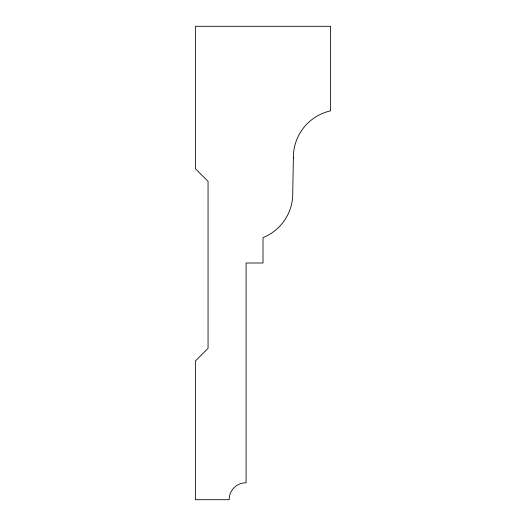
<?xml version="1.0" encoding="UTF-8"?>
<svg xmlns="http://www.w3.org/2000/svg" width="526" height="526" viewBox="0 0 526 526"><rect width="100%" height="100%" fill="white"/><g stroke="black" fill="none" stroke-linecap="round" stroke-linejoin="round"><path stroke-width="0.79" d="M293.376 158.01L292.765 192.135A47.583 47.583 0 0 1 263 237.64L263 263L246.096 263L246.096 482.796A16.681 16.681 0 0 0 229.185 499.7L195.37 499.7L195.37 361.007L208.053 348.33L208.053 181.371L195.37 168.688L195.37 26.3L330.63 26.3L330.63 110.835A47.57 47.57 0 0 0 293.376 158.01"/></g></svg>
